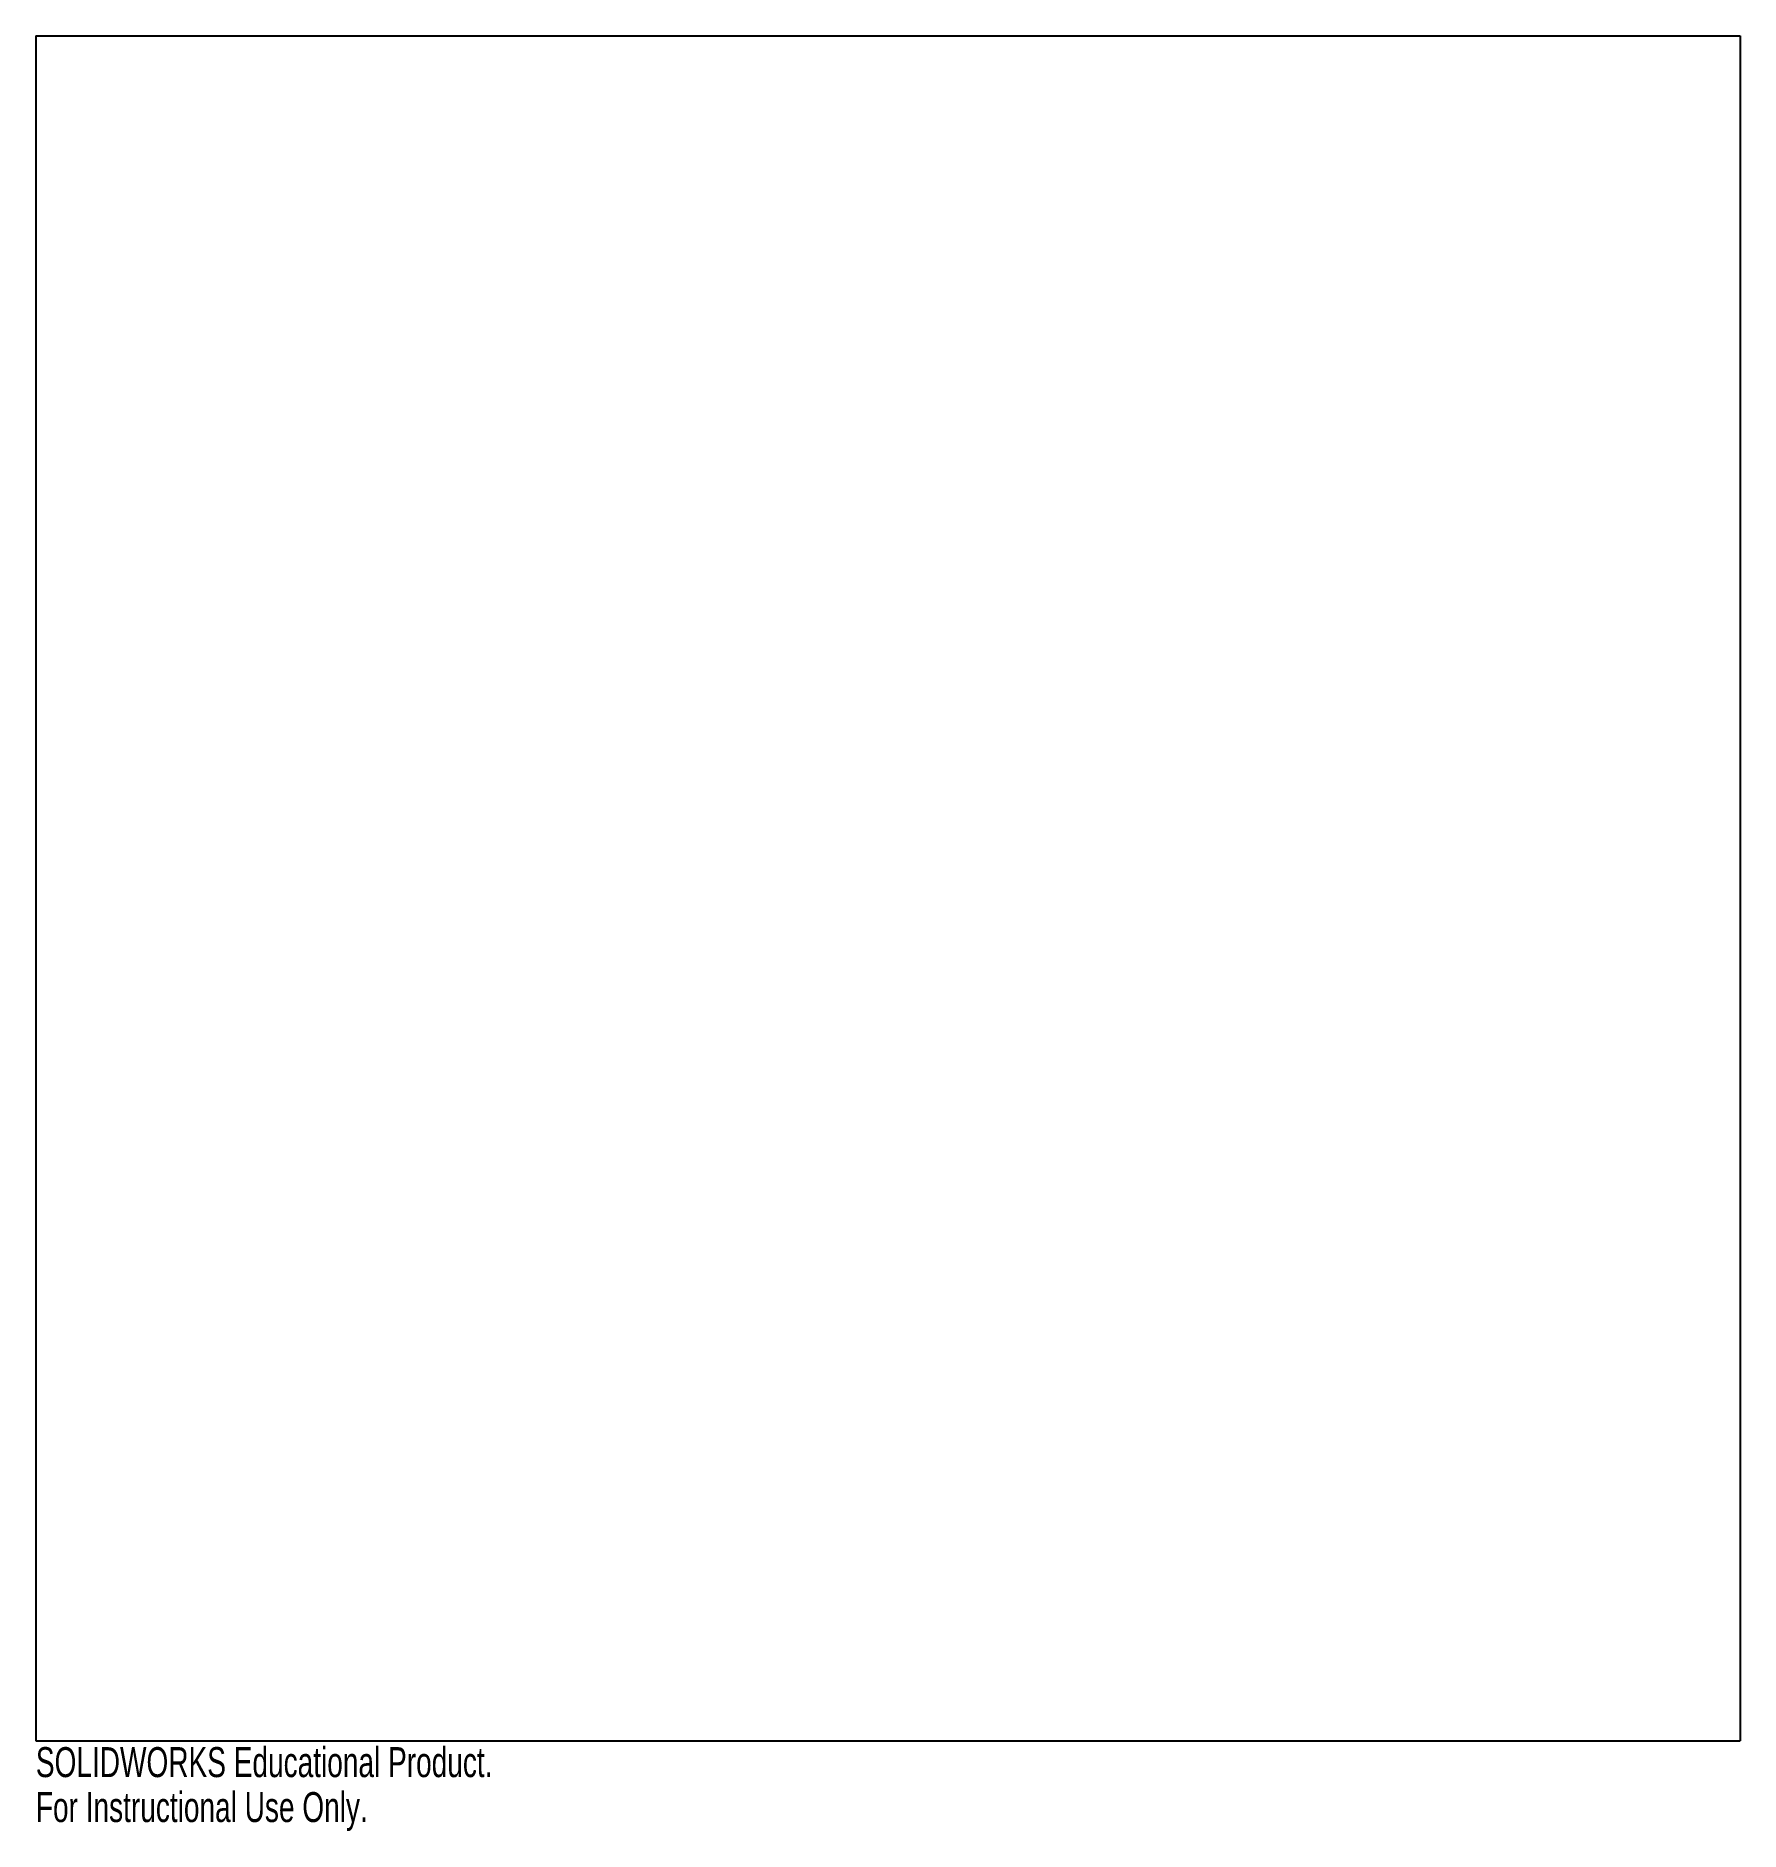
# Model space of a CAD drawing. Header units: millimetres. Extents: x -99 to 176, y -181 to 109.
import ezdxf

# ---------------------------------------------------------------- set-up
doc = ezdxf.new("R2010")
doc.units = ezdxf.units.MM
doc.styles.add('SLDTEXTSTYLE0', font='TXT', dxfattribs={"width": 0.7})

msp = doc.modelspace()

# ---------------------------------------------------------------- linework, layer by layer
at = {"color": 7, "linetype": 'Continuous'}
for p, q in [((-98.54, 108.52), (176.46, 108.52)), ((-98.54, 108.52), (-98.54, -166.48)), ((176.46, 108.52), (176.46, -166.48)), ((-98.54, -166.48), (176.46, -166.48))]:
    msp.add_line(p, q, dxfattribs=at)

# ---------------------------------------------------------------- texts
at = {"color": 7, "linetype": 'Continuous', "char_height": 4.8336, "attachment_point": 1, "style": 'SLDTEXTSTYLE0'}
for s, insert in [('SOLIDWORKS Educational Product.', (-98.54, -167.5)), ('For Instructional Use Only.', (-98.54, -174.75))]:
    msp.add_mtext(s, dxfattribs=dict(at, insert=insert))

doc.saveas('drawing.dxf')
